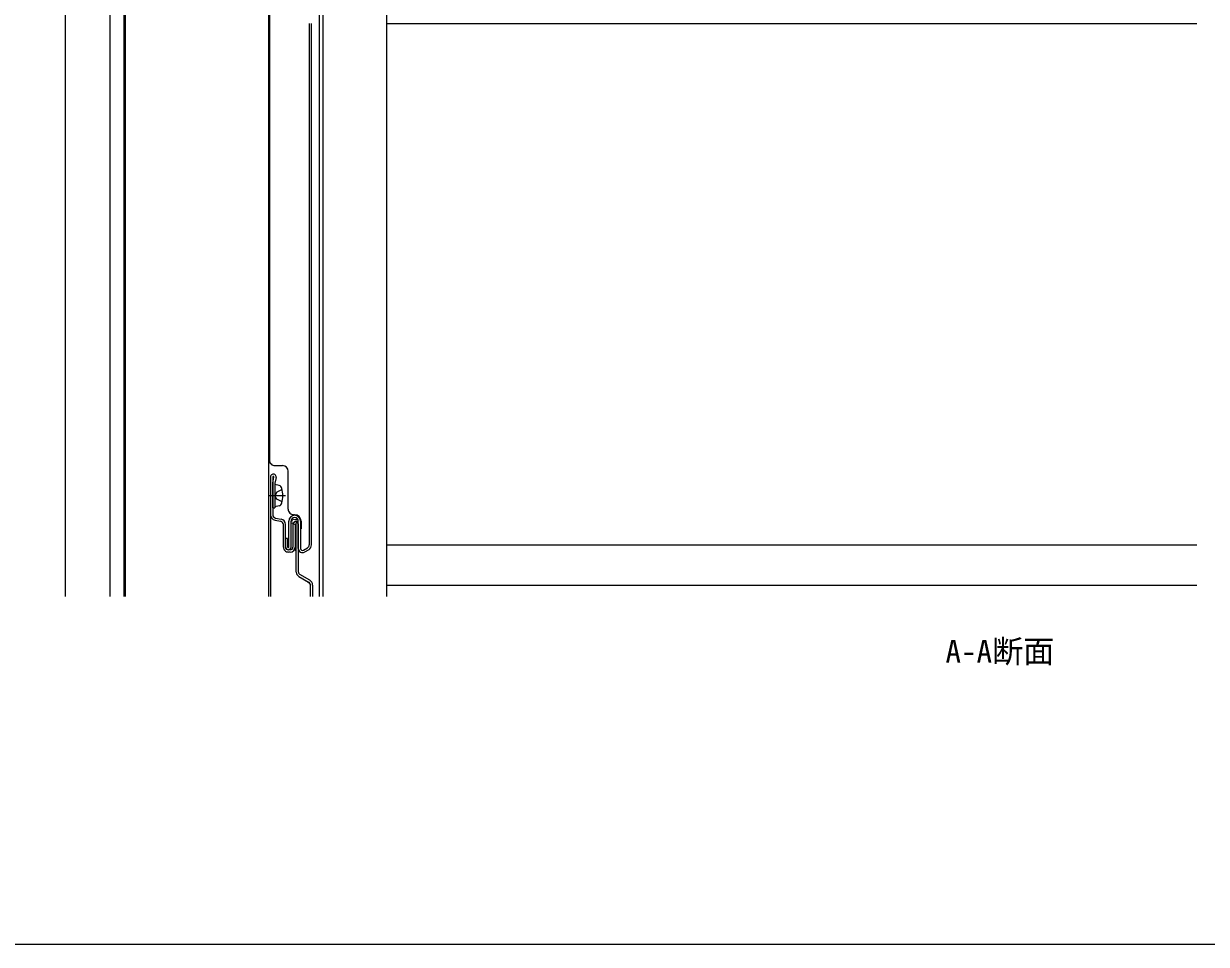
# Model space of a CAD drawing. Units: millimetres, scale not verified. Extents: x -693 to 693, y -1120 to 1121.
# Drawn here: x -308.2 to 113.1, y -1120.1 to -792.1 of the extents above; entities that cross this region are included whole.
import ezdxf
from ezdxf.enums import TextEntityAlignment as Align

# ---------------------------------------------------------------- set-up
doc = ezdxf.new("R2010")
doc.units = ezdxf.units.MM
doc.header["$LTSCALE"] = 6
for name, color, linetype in [('0-1_USER1', 3, 'Continuous'), ('0-3_YKK_12', 2, 'Continuous'), ('0-4_YKK_13', 4, 'Continuous'), ('0-7_YKK_ZWAK', 7, 'Continuous')]:
    doc.layers.add(name, color=color, linetype=linetype)
doc.styles.add('ＭＳ ゴシック', font='')
doc.styles.get('ＭＳ ゴシック').set_extended_font_data('MS Gothic')

msp = doc.modelspace()

# ---------------------------------------------------------------- linework, layer by layer
at = {"layer": '0-3_YKK_12'}
for p, q in [((-271.827, -996.118), (-271.827, -650.553)), ((-272.427, -738.533), (-272.427, -996.118)), ((-220.927, -738.533), (-220.927, -996.118)), ((-202.927, -754.108), (-202.927, -996.118)), ((-201.627, -755.207), (-201.627, -996.118)), ((-178.927, -763.533), (-178.927, -996.118)), ((-214.841, -960.25), (-220.927, -960.25))]:
    msp.add_line(p, q, dxfattribs=at)
at = {"layer": '0-4_YKK_13'}
for p, q in [((-293.427, -755.532), (-293.427, -996.118)), ((-277.427, -755.532), (-277.427, -996.118)), ((-220.631, -755.532), (-220.628, -947.537)), ((-206.43, -792.071), (-206.427, -977.762)), ((-205.627, -977.762), (-205.63, -792.071)), ((-178.927, -792.071), (109.671, -792.071)), ((-218.628, -949.537), (-215.928, -949.537)), ((-213.927, -965.037), (-213.928, -951.537)), ((-220.241, -953.537), (-220.241, -967.037)), ((-219.441, -953.537), (-219.441, -967.037)), ((-219.441, -956.537), (-219.441, -955.893)), ((-219.441, -964.537), (-219.441, -956.224)), ((-219.429, -955.754), (-219.044, -953.572)), ((-218.641, -955.963), (-218.641, -964.537)), ((-217.161, -956.646), (-218.641, -956.25)), ((-218.641, -956.25), (-218.641, -964.25)), ((-218.256, -953.711), (-218.629, -955.824)), ((-218.005, -958.992), (-218.674, -960.25)), ((-216.074, -958.05), (-218.005, -958.992)), ((-219.441, -964.537), (-218.641, -964.537)), ((-217.161, -963.854), (-218.641, -964.25)), ((-220.241, -967.037), (-220.24, -996.118)), ((-218.457, -968.217), (-216.48, -968.58)), ((-211.627, -967.037), (-211.927, -967.037)), ((-218.601, -969.004), (-216.624, -969.366)), ((-215.64, -978.537), (-215.64, -970.547)), ((-214.84, -978.537), (-214.84, -970.547)), ((-213.727, -978.537), (-213.727, -969.337)), ((-212.927, -978.537), (-212.927, -969.337)), ((-212.24, -970.537), (-212.24, -978.537)), ((-211.44, -970.537), (-211.44, -978.537)), ((-211.04, -987.453), (-211.04, -970.537)), ((-210.327, -979.032), (-210.327, -969.337)), ((-210.24, -987.453), (-210.24, -970.537)), ((-209.527, -969.337), (-209.527, -979.032)), ((-209.327, -969.337), (-209.327, -972.037)), ((-214.127, -975.537), (-214.927, -975.537)), ((-214.927, -978.537), (-214.927, -975.537)), ((-214.127, -978.537), (-214.127, -975.537)), ((-213.24, -979.537), (-213.84, -979.537)), ((-213.24, -980.337), (-213.84, -980.337)), ((-211.04, -979.866), (-211.609, -979.297)), ((-208.477, -979.638), (-207.027, -978.801)), ((-206.627, -979.494), (-208.077, -980.331)), ((-178.927, -977.762), (109.671, -977.762)), ((-210.14, -989.012), (-206.64, -991.032)), ((-206.24, -990.339), (-209.74, -988.319)), ((-206.035, -991.942), (-207.361, -990.616)), ((-206.04, -996.118), (-206.04, -992.071)), ((-205.24, -992.071), (-205.24, -996.118)), ((-178.927, -992.071), (109.671, -992.071))]:
    msp.add_line(p, q, dxfattribs=at)
msp.add_lwpolyline([(-216.074, -962.45), (-218.005, -961.508), (-218.674, -960.25)], dxfattribs=at)
for centre in [(-212.138, -968.661), (-211.43, -968.761), (-210.939, -968.661), (-212.561, -969.192), (-212.338, -970.046), (-211.64, -969.536), (-211.632, -970.445), (-211.039, -969.313), (-210.839, -969.946)]:
    msp.add_circle(centre, 0.1, dxfattribs=at)
for centre, radius, start, end in [((-218.628, -947.537), 2, 180.00096, 270.00096), ((-215.928, -951.537), 2, 0.00096, 90.00096), ((-219.241, -953.537), 1, 350.00096, 180.00096), ((-219.241, -953.537), 0.2, 350.00096, 180.00096), ((-218.641, -955.893), 0.8, 170.00096, 180.00096), ((-217.841, -955.963), 0.8, 170.00096, 180.00096), ((-217.524, -957.999), 1.4, 14.32332, 75), ((-226.341, -960.25), 10.5, 345.67668, 14.32332), ((-217.524, -962.501), 1.4, 285, 345.67668), ((-218.241, -967.037), 2, 180.00096, 259.61492), ((-218.241, -967.037), 1.2, 180.00096, 259.61492), ((-216.84, -970.547), 2, 0.00096, 79.61492), ((-211.927, -965.037), 2, 180.00096, 270.00096), ((-211.627, -969.337), 2.1, 90.00096, 180.00096), ((-211.627, -969.337), 1.3, 90.00096, 180.00096), ((-211.627, -969.337), 2.3, 0.00096, 90.00096), ((-211.627, -969.337), 2.1, 0.00096, 90.00096), ((-211.627, -969.337), 1.3, 0.00096, 90.00096), ((-216.84, -970.547), 1.2, 0.00096, 79.61492), ((-211.24, -970.537), 1, 90.00096, 180.00096), ((-211.24, -970.537), 0.2, 90.00096, 180.00096), ((-211.24, -970.537), 1, 0.00096, 90.00096), ((-211.24, -970.537), 0.2, 0.00096, 90.00096), ((-213.84, -978.537), 1.8, 180.00096, 270.00096), ((-213.927, -978.537), 1, 180.00096, 270.00096), ((-213.84, -978.537), 1, 180.00096, 270.00096), ((-213.927, -978.537), 0.2, 180.00096, 270.00096), ((-213.927, -978.537), 0.2, 270.00096, 0.00096), ((-213.927, -978.537), 1, 270.00096, 0.00096), ((-213.24, -978.537), 1, 270.00096, 0.00096), ((-213.24, -978.537), 1.8, 270.00096, 0.00096), ((-208.827, -979.032), 1.5, 180.00096, 300.00096), ((-208.827, -979.032), 0.7, 180.00096, 300.00096), ((-207.627, -977.762), 1.2, 300.00096, 0.00096), ((-207.627, -977.762), 2, 300.00096, 0.00096), ((-209.24, -987.453), 1.8, 180.00096, 240.00096), ((-209.24, -987.453), 1, 180.00096, 240.00096), ((-207.24, -992.071), 1.2, 0.00096, 60.00096), ((-207.24, -992.071), 2, 0.00096, 60.00096)]:
    msp.add_arc(centre, radius, start, end, dxfattribs=at)
at = {"layer": '0-7_YKK_ZWAK'}
msp.add_lwpolyline([(693, -1120.1), (-693, -1120.1), (-693, 1063.9)], dxfattribs=at)

# ---------------------------------------------------------------- texts
at = {"layer": '0-1_USER1', "style": 'ＭＳ ゴシック'}
msp.add_text('A-A断面', height=8.132, dxfattribs=at).set_placement((20.197, -1022.2), align=Align.BOTTOM_LEFT)

doc.saveas('drawing.dxf')
